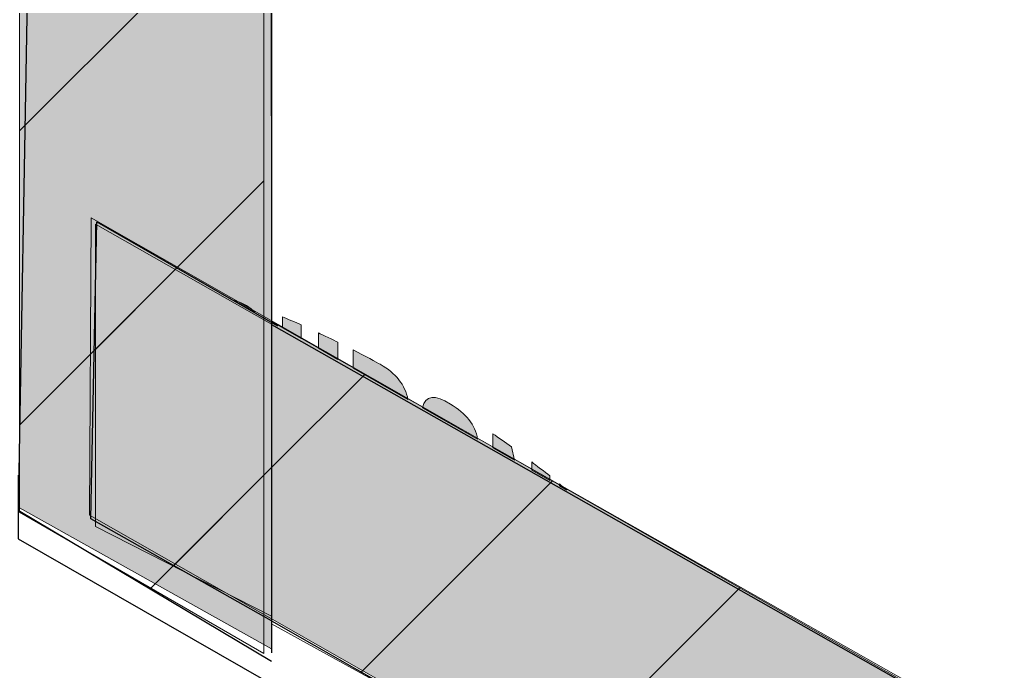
# Model space of a CAD drawing. Extents: x -1140 to 5605, y -816 to 1734.
# Drawn here: x 3898.69 to 3945.71, y 1001.88 to 1033.19 of the extents above; entities that cross this region are included whole.
import ezdxf

# ---------------------------------------------------------------- set-up
doc = ezdxf.new("R2010")
doc.units = 0
doc.header["$MEASUREMENT"] = 0
for name, color, linetype, lineweight in [('.ATI-HATCH', 7, 'Continuous', 0), ('G-ANNO-TTLB', 7, 'Continuous', 0), ('Layer 12', 7, 'Continuous', 0), ('TYVEK', 7, 'Continuous', 0), ('X-REF - TRACED', 7, 'Continuous', 0)]:
    doc.layers.add(name, color=color, linetype=linetype, lineweight=lineweight)
pattern_1 = [(45, (0, 0), (-7.071067, 7.07107), [])]

# ---------------------------------------------------------------- blocks, each defined once
blk = doc.blocks.new('Block_277')
at = {"layer": 'TYVEK', "color": 18, "lineweight": 25, "true_color": 0x000000}
for q in [(3910.81, 1023.008), (3910.81, 1002.766)]:
    blk.add_line((3910.81, 1361.103), q, dxfattribs=at)
blk = doc.blocks.new('Block_423')
at = {"layer": 'X-REF - TRACED', "true_color": 0x848484, "transparency": 33554687}
h = blk.add_hatch(color=252, dxfattribs=at)
h.dxf.hatch_style = 2
edge = h.paths.add_edge_path()
edge.add_spline(control_points=[(3910.008, 1019.13), (3910.008, 1019.13), (3909.018, 1019.7), (3909.018, 1019.7), (3909.268, 1019.62), (3909.448, 1019.54), (3909.598, 1019.45), (3909.748, 1019.36), (3909.888, 1019.26), (3910.008, 1019.13)], knot_values=[0, 0, 0, 0, 1, 1, 1, 2, 2, 2, 3, 3, 3, 3], degree=3, periodic=0)
h = blk.add_hatch(color=252, dxfattribs=at)
h.dxf.hatch_style = 2
edge = h.paths.add_edge_path()
edge.add_spline(control_points=[(3912.228, 1018.53), (3912.228, 1018.53), (3912.228, 1017.87), (3912.228, 1017.87), (3912.228, 1017.87), (3911.328, 1018.38), (3911.328, 1018.38), (3911.328, 1018.38), (3911.328, 1018.91), (3911.328, 1018.91), (3911.538, 1018.82), (3912.018, 1018.62), (3912.228, 1018.53)], knot_values=[0, 0, 0, 0, 1, 1, 1, 2, 2, 2, 3, 3, 3, 4, 4, 4, 4], degree=3, periodic=0)
h = blk.add_hatch(color=252, dxfattribs=at)
h.dxf.hatch_style = 2
edge = h.paths.add_edge_path()
edge.add_spline(control_points=[(3913.998, 1017.69), (3913.998, 1017.69), (3913.998, 1016.86), (3913.998, 1016.86), (3913.998, 1016.86), (3913.058, 1017.4), (3913.058, 1017.4), (3913.058, 1017.4), (3913.058, 1018.14), (3913.058, 1018.14), (3913.248, 1018.06), (3913.828, 1017.78), (3913.998, 1017.69)], knot_values=[0, 0, 0, 0, 1, 1, 1, 2, 2, 2, 3, 3, 3, 4, 4, 4, 4], degree=3, periodic=0)
h = blk.add_hatch(color=252, dxfattribs=at)
h.dxf.hatch_style = 2
edge = h.paths.add_edge_path()
edge.add_spline(control_points=[(3917.368, 1014.94), (3917.368, 1014.94), (3914.728, 1016.44), (3914.728, 1016.44), (3914.728, 1016.44), (3914.728, 1017.32), (3914.728, 1017.32), (3915.278, 1017.04), (3915.878, 1016.72), (3916.038, 1016.63), (3916.778, 1016.2), (3917.228, 1015.64), (3917.368, 1014.94)], knot_values=[0, 0, 0, 0, 1, 1, 1, 2, 2, 2, 3, 3, 3, 4, 4, 4, 4], degree=3, periodic=0)
h = blk.add_hatch(color=252, dxfattribs=at)
h.dxf.hatch_style = 2
edge = h.paths.add_edge_path()
edge.add_spline(control_points=[(3920.718, 1013.03), (3920.718, 1013.03), (3918.068, 1014.54), (3918.068, 1014.54), (3918.198, 1015.16), (3918.678, 1015.18), (3919.408, 1014.72), (3920.168, 1014.25), (3920.588, 1013.76), (3920.718, 1013.03)], knot_values=[0, 0, 0, 0, 1, 1, 1, 2, 2, 2, 3, 3, 3, 3], degree=3, periodic=0)
h = blk.add_hatch(color=252, dxfattribs=at)
h.dxf.hatch_style = 2
edge = h.paths.add_edge_path()
edge.add_spline(control_points=[(3922.488, 1012.02), (3922.488, 1012.02), (3921.448, 1012.61), (3921.448, 1012.61), (3921.448, 1012.61), (3921.448, 1013.29), (3921.448, 1013.29), (3921.718, 1013.11), (3922.058, 1012.87), (3922.338, 1012.66), (3922.338, 1012.66), (3922.488, 1012.02), (3922.488, 1012.02)], knot_values=[0, 0, 0, 0, 1, 1, 1, 2, 2, 2, 3, 3, 3, 4, 4, 4, 4], degree=3, periodic=0)
h = blk.add_hatch(color=252, dxfattribs=at)
h.dxf.hatch_style = 2
edge = h.paths.add_edge_path()
edge.add_spline(control_points=[(3924.188, 1011.27), (3924.188, 1011.27), (3924.188, 1011.05), (3924.188, 1011.05), (3924.188, 1011.05), (3923.328, 1011.55), (3923.328, 1011.55), (3923.328, 1011.55), (3923.318, 1011.94), (3923.318, 1011.94), (3923.518, 1011.78), (3923.948, 1011.46), (3924.188, 1011.27)], knot_values=[0, 0, 0, 0, 1, 1, 1, 2, 2, 2, 3, 3, 3, 4, 4, 4, 4], degree=3, periodic=0)
h = blk.add_hatch(color=252, dxfattribs=at)
h.dxf.hatch_style = 2
edge = h.paths.add_edge_path()
edge.add_spline(control_points=[(3925.008, 1010.59), (3925.008, 1010.59), (3924.648, 1010.79), (3924.648, 1010.79), (3924.648, 1010.79), (3924.648, 1010.89), (3924.648, 1010.89), (3924.768, 1010.79), (3924.888, 1010.69), (3925.008, 1010.59)], knot_values=[0, 0, 0, 0, 1, 1, 1, 2, 2, 2, 3, 3, 3, 3], degree=3, periodic=0)
at = {"layer": 'X-REF - TRACED'}
for points, knots in [([(3910.008, 1019.13), (3910.008, 1019.13), (3909.018, 1019.7), (3909.018, 1019.7), (3909.268, 1019.62), (3909.448, 1019.54), (3909.598, 1019.45), (3909.748, 1019.36), (3909.888, 1019.26), (3910.008, 1019.13)], [0, 0, 0, 0, 1, 1, 1, 2, 2, 2, 3, 3, 3, 3]), ([(3912.228, 1018.53), (3912.228, 1018.53), (3912.228, 1017.87), (3912.228, 1017.87), (3912.228, 1017.87), (3911.328, 1018.38), (3911.328, 1018.38), (3911.328, 1018.38), (3911.328, 1018.91), (3911.328, 1018.91), (3911.538, 1018.82), (3912.018, 1018.62), (3912.228, 1018.53)], [0, 0, 0, 0, 1, 1, 1, 2, 2, 2, 3, 3, 3, 4, 4, 4, 4]), ([(3913.998, 1017.69), (3913.998, 1017.69), (3913.998, 1016.86), (3913.998, 1016.86), (3913.998, 1016.86), (3913.058, 1017.4), (3913.058, 1017.4), (3913.058, 1017.4), (3913.058, 1018.14), (3913.058, 1018.14), (3913.248, 1018.06), (3913.828, 1017.78), (3913.998, 1017.69)], [0, 0, 0, 0, 1, 1, 1, 2, 2, 2, 3, 3, 3, 4, 4, 4, 4]), ([(3917.368, 1014.94), (3917.368, 1014.94), (3914.728, 1016.44), (3914.728, 1016.44), (3914.728, 1016.44), (3914.728, 1017.32), (3914.728, 1017.32), (3915.278, 1017.04), (3915.878, 1016.72), (3916.038, 1016.63), (3916.778, 1016.2), (3917.228, 1015.64), (3917.368, 1014.94)], [0, 0, 0, 0, 1, 1, 1, 2, 2, 2, 3, 3, 3, 4, 4, 4, 4]), ([(3920.718, 1013.03), (3920.718, 1013.03), (3918.068, 1014.54), (3918.068, 1014.54), (3918.198, 1015.16), (3918.678, 1015.18), (3919.408, 1014.72), (3920.168, 1014.25), (3920.588, 1013.76), (3920.718, 1013.03)], [0, 0, 0, 0, 1, 1, 1, 2, 2, 2, 3, 3, 3, 3]), ([(3922.488, 1012.02), (3922.488, 1012.02), (3921.448, 1012.61), (3921.448, 1012.61), (3921.448, 1012.61), (3921.448, 1013.29), (3921.448, 1013.29), (3921.718, 1013.11), (3922.058, 1012.87), (3922.338, 1012.66), (3922.338, 1012.66), (3922.488, 1012.02), (3922.488, 1012.02)], [0, 0, 0, 0, 1, 1, 1, 2, 2, 2, 3, 3, 3, 4, 4, 4, 4]), ([(3924.188, 1011.27), (3924.188, 1011.27), (3924.188, 1011.05), (3924.188, 1011.05), (3924.188, 1011.05), (3923.328, 1011.55), (3923.328, 1011.55), (3923.328, 1011.55), (3923.318, 1011.94), (3923.318, 1011.94), (3923.518, 1011.78), (3923.948, 1011.46), (3924.188, 1011.27)], [0, 0, 0, 0, 1, 1, 1, 2, 2, 2, 3, 3, 3, 4, 4, 4, 4]), ([(3925.008, 1010.59), (3925.008, 1010.59), (3924.648, 1010.79), (3924.648, 1010.79), (3924.648, 1010.79), (3924.648, 1010.89), (3924.648, 1010.89), (3924.768, 1010.79), (3924.888, 1010.69), (3925.008, 1010.59)], [0, 0, 0, 0, 1, 1, 1, 2, 2, 2, 3, 3, 3, 3])]:
    blk.add_open_spline(points, degree=3, knots=knots, dxfattribs=at)
blk = doc.blocks.new('Block_422')
at = {"layer": 'X-REF - TRACED'}
blk.add_blockref('Block_423', (0, 0), dxfattribs=at)

msp = doc.modelspace()

# ---------------------------------------------------------------- hatches: boundary and pattern name
at = {"layer": '.ATI-HATCH', "true_color": 0x808080, "transparency": 33554483}
for points in [[(3910.701, 1361.234), (3898.696, 1367.751), (3898.696, 1009.741)], [(3898.696, 1009.741), (3910.81, 1002.958), (3910.701, 1361.234)], [(3944.932, 984.999), (3944.932, 999.281), (3902.141, 1023.664), (3902.051, 1009.382)]]:
    msp.add_hatch(color=8, dxfattribs=at).paths.add_polyline_path(points)
at = {"layer": 'G-ANNO-TTLB', "true_color": 0xff00ff, "transparency": 33554687}
h = msp.add_hatch(color=6, dxfattribs=at)
edge = h.paths.add_edge_path()
edge.add_spline(control_points=[(5285.56, -733.232), (5285.56, -733.232), (2356.042, -733.232), (2356.042, -733.232), (2356.042, -733.232), (2356.042, 1723.768), (2356.042, 1723.768), (2356.042, 1723.768), (5285.56, 1723.768), (5285.56, 1723.768), (5285.56, 1723.768), (5285.56, -733.232), (5285.56, -733.232)], knot_values=[0, 0, 0, 0, 1, 1, 1, 2, 2, 2, 3, 3, 3, 4, 4, 4, 4], degree=3, periodic=0)
edge = h.paths.add_edge_path()
edge.add_spline(control_points=[(2365.042, 1714.768), (2365.042, 1714.768), (2365.042, -724.232), (2365.042, -724.232), (2365.042, -724.232), (5276.56, -724.232), (5276.56, -724.232), (5276.56, -724.232), (5276.56, 1714.768), (5276.56, 1714.768), (5276.56, 1714.768), (2365.042, 1714.768), (2365.042, 1714.768)], knot_values=[0, 0, 0, 0, 1, 1, 1, 2, 2, 2, 3, 3, 3, 4, 4, 4, 4], degree=3, periodic=0)
edge.add_line((2365.042, 1714.768), (2365.042, 1714.768))
at = {"layer": 'Layer 12', "true_color": 0x000000, "transparency": 33554687}
h = msp.add_hatch(dxfattribs=at)
h.set_pattern_fill('_U', color=18, scale=10, angle=45, style=2, pattern_type=0)
h.set_pattern_definition(pattern_1)
h.paths.add_polyline_path([(3910.444, 1002.738), (3898.696, 1009.521), (3898.696, 1367.751), (3910.444, 1360.968)])
at = {"layer": 'Layer 12', "true_color": 0x000000, "transparency": 33554483}
h = msp.add_hatch(dxfattribs=at)
h.set_pattern_fill('_U', color=18, scale=10, angle=45, style=2, pattern_type=0)
h.set_pattern_definition(pattern_1)
h.paths.add_polyline_path([(3902.338, 1008.84), (3902.338, 1023.357), (3910.81, 1018.553), (3910.81, 1004.536)])
at = {"layer": 'Layer 12', "true_color": 0x000000, "transparency": 33554687}
h = msp.add_hatch(dxfattribs=at)
h.set_pattern_fill('_U', color=18, scale=10, angle=45, style=2, pattern_type=0)
h.set_pattern_definition(pattern_1)
h.paths.add_polyline_path([(3910.81, 1004.163), (3910.81, 1018.68), (3944.932, 999.374), (3944.932, 985.357)])

# ---------------------------------------------------------------- linework, layer by layer
at = {"layer": '.ATI-HATCH'}
for points in [[(3910.701, 1361.234), (3898.696, 1367.751), (3898.696, 1009.741)], [(3898.696, 1009.741), (3910.81, 1002.958), (3910.701, 1361.234)]]:
    msp.add_lwpolyline(points, dxfattribs=at)
msp.add_lwpolyline([(3944.932, 984.999), (3944.932, 999.281), (3902.141, 1023.664), (3902.051, 1009.382)], close=True, dxfattribs=at)
at = {"layer": 'G-ANNO-TTLB'}
for points in [[(5285.56, -733.232), (5285.56, -733.232), (2356.042, -733.232), (2356.042, -733.232), (2356.042, -733.232), (2356.042, 1723.768), (2356.042, 1723.768), (2356.042, 1723.768), (5285.56, 1723.768), (5285.56, 1723.768), (5285.56, 1723.768), (5285.56, -733.232), (5285.56, -733.232)], [(2365.042, 1714.768), (2365.042, 1714.768), (2365.042, -724.232), (2365.042, -724.232), (2365.042, -724.232), (5276.56, -724.232), (5276.56, -724.232), (5276.56, -724.232), (5276.56, 1714.768), (5276.56, 1714.768), (5276.56, 1714.768), (2365.042, 1714.768), (2365.042, 1714.768)]]:
    msp.add_open_spline(points, degree=3, knots=[0, 0, 0, 0, 1, 1, 1, 2, 2, 2, 3, 3, 3, 4, 4, 4, 4], dxfattribs=at)
at = {"layer": 'Layer 12'}
for points in [[(3910.444, 1002.738), (3898.696, 1009.521), (3898.696, 1367.751), (3910.444, 1360.968)], [(3902.338, 1008.84), (3902.338, 1023.357), (3910.81, 1018.553), (3910.81, 1004.536)], [(3910.81, 1004.163), (3910.81, 1018.68), (3944.932, 999.374), (3944.932, 985.357)]]:
    msp.add_lwpolyline(points, close=True, dxfattribs=at)
at = {"layer": 'TYVEK', "color": 18, "lineweight": 25, "true_color": 0x000000}
for p, q in [((3899.214, 1043.12), (3898.634, 1009.616)), ((3910.81, 1018.548), (3944.932, 999.229)), ((3898.634, 1009.616), (3910.81, 1002.364)), ((3910.81, 1004.301), (3944.932, 984.948))]:
    msp.add_line(p, q, dxfattribs=at)
for points in [[(3910.81, 1004.301), (3902.12, 1009.212), (3902.401, 1023.471), (3911.094, 1018.477)], [(3902.307, 1023.448)]]:
    msp.add_lwpolyline(points, dxfattribs=at)
at = {"layer": 'TYVEK', "color": 1, "lineweight": 25, "true_color": 0xff0000}
for points in [[(3898.634, 1011.309), (3898.634, 1008.24), (3919.054, 996.535), (3919.054, 999.499)], [(3931.173, 1006.536)]]:
    msp.add_lwpolyline(points, dxfattribs=at)

# ---------------------------------------------------------------- block references
at = {"layer": 'TYVEK'}
msp.add_blockref('Block_277', (0, 0), dxfattribs=at)
at = {"layer": 'X-REF - TRACED'}
msp.add_blockref('Block_422', (0, 0), dxfattribs=at)

doc.saveas('drawing.dxf')
